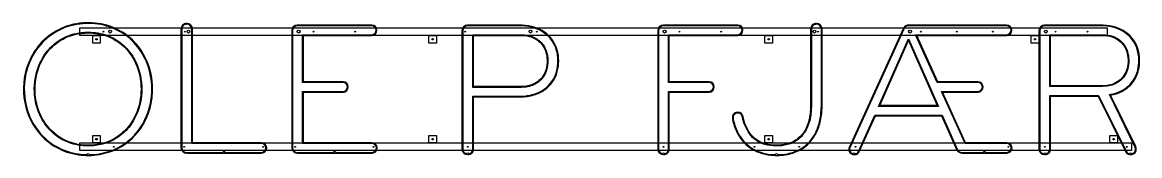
# Model space of a CAD drawing. Header units: millimetres. Extents: x -4 to 4400, y -1 to 526.
import ezdxf

# ---------------------------------------------------------------- set-up
doc = ezdxf.new("R2010")
doc.units = ezdxf.units.MM
for name, color, linetype in [('1_PRIEKIS', 7, 'Continuous'), ('2_GALAS', 2, 'Continuous'), ('3_REMAS', 1, 'Continuous')]:
    doc.layers.add(name, color=color, linetype=linetype)

# ---------------------------------------------------------------- blocks, each defined once
blk = doc.blocks.new('PRIEKIS')
at = {"layer": '1_PRIEKIS'}
for points in [[(299.3, 3.5), (340.1, 13.7, 0.142824), (450.6, 91.3, 0.075803), (489.5, 158.3, 0.071194), (507.8, 234.4, 0.101578), (495.4, 349.6, 0.086563), (453.1, 430, 0.195843), (294.1, 521.5, 0.087998), (197.5, 518.2, 0.199868), (42.7, 410.3, 0.088381), (6.9, 324.5, 0.136874), (14.6, 172.3, 0.086476), (57.9, 92.7, 0.192474), (216.5, 2.7, 0.075209)], [(666.4, 50.1), (666.4, 499.6, 0.409535), (643.6, 521.2, 0.424976), (620.8, 498.4), (620.8, 30.7, 0.409777), (643.6, 9.1), (939, 9.1, 0.98441), (938.4, 50.1)], [(1103.3, 250), (1260.4, 250, 0.984653), (1259.8, 291), (1103.3, 291), (1103.3, 474.1), (1373.8, 474.1, 0.980702), (1373, 515.2), (1079.3, 515.2, 0.409614), (1057.7, 492.4), (1057.7, 30.7, 0.409729), (1080.5, 9.1), (1374.4, 9.1, 0.984962), (1373.7, 50.1), (1103.3, 50.1)], [(1774.2, 231), (1958.4, 231, 0.068195), (2012.6, 239.1, 0.079178), (2054.6, 259.3, 0.176175), (2104.5, 331, 0.070805), (2110, 375, 0.084427), (2100.9, 426.3, 0.177374), (2044.2, 493.4, 0.074642), (2002.9, 509.7, 0.060517), (1954.2, 515.2), (1750.5, 515.1, 0.401876), (1728.6, 492.4), (1728.6, 24.7, 0.409692), (1751.4, 3, 0.21022), (1768.3, 10, 0.192621), (1774.2, 25.8)], [(2546.1, 250), (2703.3, 250, 0.984582), (2702.6, 291), (2546.1, 291), (2546.1, 474.1), (2816.6, 474.1, 0.980733), (2815.8, 515.2), (2522.1, 515.2, 0.409659), (2500.5, 492.4), (2500.5, 24.7, 0.409713), (2523.3, 3, 0.425057), (2546.1, 25.8)], [(2832.4, 163.3, 0.194423), (2821.4, 169.8, 0.147861), (2805.6, 167.9, 0.231024), (2795.4, 155.2, 0.070736), (2794.6, 147.7, 0.050105), (2796.5, 135.7, 0.059949), (2815.3, 86.4, 0.065134), (2841.2, 50, 0.119856), (2901.3, 10.9, 0.06396), (2946.1, 1.1, 0.069403), (3012.4, 4, 0.079416), (3063.9, 22.6, 0.111377), (3112, 66.3, 0.07339), (3135, 111.3, 0.058566), (3146.9, 166), (3148.6, 199.1), (3148.6, 499.6, 0.409502), (3125.8, 521.2, 0.424896), (3103, 498.4), (3103, 192.4, -0.05417), (3096.6, 139.2, -0.071361), (3080.1, 97.8, -0.091882), (3053, 66.5, -0.104174), (3010.8, 45.6, -0.069244), (2966.9, 40.3, -0.068593), (2923.3, 46.1, -0.08022), (2890.8, 61.3, -0.088251), (2864, 87.8, -0.060993), (2847.8, 117.6, -0.045484), (2836.7, 153.9, 0.096298)], [(3623.5, 250), (3763.2, 250, 0.984582), (3762.5, 291), (3604.5, 291), (3521.7, 474.1), (3876.4, 474.1, 0.984689), (3875.7, 515.2), (3489, 515.2, 0.112357), (3478.2, 512.4, 0.131545), (3470.3, 504.8, 0.033962), (3467.7, 500), (3255, 30.9, 0.152573), (3253.9, 18.7, 0.289781), (3269, 3.8, 0.127443), (3282.2, 4, 0.197433), (3294.1, 13.6, 0.037673), (3296, 17.5), (3358.3, 156.5), (3619.7, 156.5), (3680, 21.3, 0.293917), (3700.2, 9.1), (3877.2, 9.1, 0.984418), (3876.5, 50.1), (3713.9, 50.1)], [(4285.3, 237.8, 0.074455), (4330.6, 253, 0.105275), (4371.9, 287, 0.110816), (4395.9, 337.7, 0.060961), (4400, 376.5, 0.082705), (4391.4, 426.4, 0.180315), (4334.9, 493.5, 0.073788), (4293.9, 509.5, 0.060602), (4244.3, 515.2), (4025.4, 515.1, 0.401887), (4003.4, 492.4), (4003.4, 24.7, 0.409694), (4026.2, 3, 0.210226), (4043.1, 10, 0.192649), (4049, 25.8), (4049, 234), (4236.7, 234), (4344, 15.6, 0.092011), (4350.3, 7.5, 0.138406), (4359.8, 3.4, 0.07419), (4368.8, 3.3, 0.370376), (4387.1, 25.5, 0.105603), (4384.5, 34.8)], [(327.1, 472.1, -0.140272), (413.5, 410.6, -0.077432), (446.7, 352.9, -0.069936), (462.3, 286.8, -0.098896), (452.1, 186.7, -0.075299), (422.3, 125.3, -0.078612), (378.7, 79.9, -0.098882), (311.1, 47.3, -0.067091), (254.1, 40.3, -0.089126), (179.4, 53.6, -0.135046), (95.6, 114.6, -0.077351), (62.2, 172.5, -0.070929), (46.7, 238.9, -0.100397), (57.5, 338.7, -0.07574), (88.1, 399.9, -0.078145), (132.2, 445, -0.096695), (199.4, 477, -0.066818), (256.5, 484, -0.084308)], [(1774.2, 272), (1774.2, 474.1), (1965.8, 474.1, -0.078398), (2001.7, 468, -0.123183), (2039.1, 443.6, -0.095777), (2057.3, 413.8, -0.068601), (2063.8, 385.1, -0.07383), (2061.9, 348.4, -0.072621), (2051.6, 319.9, -0.175913), (2005.6, 279.7, -0.060597), (1981.5, 273.3), (1963.4, 272)], [(4049, 275.1), (4049, 474.1), (4255.8, 474.1, -0.07649), (4291.8, 468.1, -0.086197), (4319.9, 452.9, -0.128924), (4346.4, 417.2, -0.07543), (4353.9, 386.6, -0.072252), (4352.1, 350.8, -0.07304), (4342.1, 322.8, -0.173903), (4297.9, 283.3, -0.065064), (4271.5, 276.3), (4253.4, 275.1)]]:
    blk.add_lwpolyline(points, format="xyb", close=True, dxfattribs=at)
blk.add_lwpolyline([(3375.8, 196.8), (3489, 453.6), (3602.2, 196.8)], close=True, dxfattribs=at)
blk = doc.blocks.new('GALAS')
at = {"layer": '2_GALAS'}
for points in [[(259, 3, 0.036484), (298.7, 6.5), (339.2, 16.6, 0.142706), (448.3, 93.2, 0.07581), (486.7, 159.4, 0.0712), (504.8, 234.7, 0.101569), (492.6, 348.7, 0.086554), (450.7, 428.1, 0.195858), (293.7, 518.6, 0.087989), (198.1, 515.2, 0.199879), (45.2, 408.6, 0.088389), (9.9, 323.8, 0.136866), (17.5, 173.2, 0.086467), (60.2, 94.6, 0.192488), (216.9, 5.7, 0.031239), (251, 3, -0.992402)], [(328.1, 474.9, -0.140264), (415.8, 412.5, -0.077419), (449.5, 354, -0.069928), (465.3, 287, -0.098908), (455, 185.8, -0.075313), (424.7, 123.6, -0.078623), (380.5, 77.5, -0.098864), (311.8, 44.4, -0.067054), (254.1, 37.3, -0.089145), (178.3, 50.8, -0.135031), (93.3, 112.7, -0.077339), (59.4, 171.4, -0.070923), (43.7, 238.7, -0.100408), (54.7, 339.6, -0.075753), (85.6, 401.6, -0.078155), (130.4, 447.4, -0.096679), (198.7, 479.9, -0.066781), (256.5, 487, -0.084318)], [(786.3, 12.1, -1.001202), (794.3, 12.1), (938.9, 12.1, 0.985052), (938.4, 47.1), (663.4, 47.1), (663.4, 499.5, 0.410332), (643.6, 518.2, 0.426475), (623.8, 498.5), (623.8, 30.8, 0.41047), (643.6, 12.1)], [(1223.1, 12.1, -1.001202), (1231.1, 12.1), (1374.3, 12.1, 0.985628), (1373.7, 47.1), (1100.3, 47.1), (1100.3, 253), (1260.3, 253, 0.985304), (1259.8, 288), (1100.3, 288), (1100.3, 477.1), (1373.7, 477.1, 0.981403), (1373, 512.2), (1079.4, 512.2, 0.410296), (1060.7, 492.4), (1060.7, 30.8, 0.410423), (1080.5, 12.1)], [(1747, 6.4, -0.922882), (1755, 6.3, 0.163383), (1766.1, 12, 0.193311), (1771.2, 25.8), (1771.2, 234), (1958.4, 234, 0.068167), (2011.8, 242, 0.079145), (2052.9, 261.8, 0.176219), (2101.6, 331.8, 0.070846), (2107, 374.9, 0.084392), (2098.1, 425.3, 0.177408), (2042.7, 490.8, 0.074678), (2002.2, 506.7, 0.060537), (1954.3, 512.2), (1750.7, 512.1, 0.402164), (1731.6, 492.3), (1731.6, 24.8, 0.345418)], [(2527.6, 6.4, 0.362631), (2543.1, 25.8), (2543.1, 253), (2703.2, 253, 0.98523), (2702.6, 288), (2543.1, 288), (2543.1, 477.1), (2816.5, 477.1, 0.981438), (2815.8, 512.2), (2522.2, 512.2, 0.410345), (2503.5, 492.4), (2503.5, 24.8, 0.355611), (2519.6, 6.3, -0.9207)], [(2964.7, 3, -0.991469), (2972.7, 3, 0.041665), (3011.8, 6.9, 0.079378), (3062.4, 25.2, 0.111405), (3109.6, 68, 0.07342), (3132.1, 112.3, 0.058498), (3143.9, 166.2), (3145.6, 199.2), (3145.6, 499.5, 0.41029), (3125.8, 518.2, 0.426387), (3106, 498.5), (3106, 192.4, -0.054197), (3099.5, 138.5, -0.071402), (3082.7, 96.3, -0.091932), (3054.9, 64.1, -0.104118), (3011.6, 42.7, -0.069165), (2966.9, 37.3, -0.068639), (2922.5, 43.2, -0.080257), (2889.1, 58.8, -0.088199), (2861.6, 86.1, -0.060952), (2845, 116.4, -0.042596), (2834.1, 151.4, 0.12018), (2829.8, 161.8, 0.188326), (2820.9, 166.8, 0.146863), (2806.9, 165.2, 0.232116), (2798.3, 154.5, 0.076012), (2797.6, 147.5, 0.04831), (2799.4, 136.4, 0.059925), (2817.9, 87.8, 0.065112), (2843.4, 52.1, 0.119883), (2902.3, 13.7, 0.063986), (2946.4, 4.1, 0.019311)], [(3618.8, 253), (3763.1, 253, 0.98523), (3762.5, 288), (3602.6, 288), (3517, 477.1), (3876.3, 477.1, 0.985341), (3875.7, 512.2), (3489.1, 512.2, 0.110723), (3479.6, 509.8, 0.132485), (3472.9, 503.2, 0.033991), (3470.5, 498.7), (3257.8, 29.8, 0.152418), (3256.9, 19.4, 0.290838), (3269.7, 6.7), (3271.1, 6.4, -0.917943), (3279.1, 6.3, 0.236756), (3291.5, 15.1, 0.03827), (3293.3, 18.6), (3356.4, 159.5), (3621.6, 159.5), (3682.7, 22.6, 0.294396), (3700.2, 12.1), (3783.5, 12.1, -1.000601), (3791.5, 12.1), (3877.1, 12.1, 0.98506), (3876.5, 47.1), (3712, 47.1)], [(4280.8, 240.1, 0.021152), (4296.1, 243.2, 0.058218), (4330.1, 256.2, 0.103159), (4369.5, 288.9, 0.110859), (4392.9, 338.4, 0.060997), (4397, 376.5, 0.082673), (4388.6, 425.4, 0.180356), (4333.4, 490.9, 0.073822), (4293.2, 506.6, 0.060621), (4244.3, 512.2), (4025.5, 512.1, 0.402176), (4006.4, 492.3), (4006.4, 24.8, 0.35363), (4022.4, 6.3, -0.924356), (4030.3, 6.4, 0.156008), (4040.9, 12, 0.193339), (4046, 25.8), (4046, 237), (4238.5, 237), (4346.7, 16.9, 0.090666), (4352.2, 9.8, 0.142044), (4360.5, 6.4, -0.929199), (4368.4, 6.3, 0.366823), (4384.1, 25.3, 0.106208), (4381.8, 33.4)], [(1771.2, 269), (1771.2, 477.1), (1965.9, 477.1, -0.078448), (2002.7, 470.8, -0.123246), (2041.3, 445.6, -0.095728), (2060.1, 414.8, -0.068562), (2066.8, 385.4, -0.07387), (2064.9, 347.8, -0.072667), (2054.2, 318.5, -0.175854), (2006.7, 276.9, -0.060806), (1981.8, 270.3), (1963.5, 269)], [(4046, 272.1), (4046, 477.1), (4255.9, 477.1, -0.076543), (4292.8, 471, -0.086235), (4321.8, 455.2, -0.128866), (4349.2, 418.4, -0.075386), (4356.8, 386.9, -0.072295), (4355.1, 350.2, -0.073086), (4344.7, 321.4, -0.173839), (4299, 280.6, -0.065262), (4271.8, 273.3), (4253.5, 272.1)]]:
    blk.add_lwpolyline(points, format="xyb", close=True, dxfattribs=at)
blk.add_lwpolyline([(3606.8, 193.8), (3371.2, 193.8), (3489, 461)], close=True, dxfattribs=at)
for centre, radius in [((315.9, 489.2), 1.6), ((341.9, 489.2), 5.5), ((636.6, 489.2), 1.6), ((650.6, 489.2), 5.5), ((1084.7, 489.2), 5.5), ((1142.9, 489.2), 1.6), ((1307.4, 489.2), 1.6), ((1741.6, 489.2), 1.6), ((1998.5, 489.2), 5.5), ((2023.8, 489.2), 1.6), ((2527.5, 489.2), 5.5), ((2585.7, 489.2), 1.6), ((2750.2, 489.2), 1.6), ((3118.8, 489.2), 5.5), ((3132.8, 489.2), 1.6), ((3495, 489.2), 5.5), ((3537.2, 489.2), 1.6), ((3679.3, 489.2), 1.6), ((3821.3, 489.2), 1.6), ((4030.4, 489.2), 5.5), ((4069, 489.2), 1.6), ((4194.2, 489.2), 1.6), ((356.5, 34.2), 1.6), ((633.8, 34.2), 1.6), ((944.4, 34.2), 1.6), ((1070.7, 34.2), 1.6), ((1379.7, 34.2), 1.6), ((1751.4, 34.2), 1.6), ((2523.3, 34.2), 1.6), ((2881.8, 34.2), 1.6), ((3057.9, 34.2), 1.6), ((3280, 34.2), 1.6), ((3882.5, 34.2), 1.6), ((4026.2, 34.2), 1.6), ((4349.3, 34.2), 1.6)]:
    blk.add_circle(centre, radius, dxfattribs=at)
blk = doc.blocks.new('REMAS')
at = {"layer": '3_REMAS'}
for points in [[(221.8, 504.2), (4271.8, 504.2), (4271.8, 474.2), (221.8, 474.2)], [(272.9, 474.2), (302.9, 474.2), (302.9, 444.2), (272.9, 444.2)], [(1597.9, 474.2), (1627.9, 474.2), (1627.9, 444.2), (1597.9, 444.2)], [(2922.9, 474.2), (2952.9, 474.2), (2952.9, 444.2), (2922.9, 444.2)], [(3972.9, 474.2), (4002.9, 474.2), (4002.9, 444.2), (3972.9, 444.2)], [(222.6, 49.2), (4367.6, 49.2), (4367.6, 19.2), (222.6, 19.2)], [(272.9, 79.2), (302.9, 79.2), (302.9, 49.2), (272.9, 49.2)], [(1597.9, 79.2), (1627.9, 79.2), (1627.9, 49.2), (1597.9, 49.2)], [(2922.9, 79.2), (2952.9, 79.2), (2952.9, 49.2), (2922.9, 49.2)], [(4282.9, 79.2), (4312.9, 79.2), (4312.9, 49.2), (4282.9, 49.2)]]:
    blk.add_lwpolyline(points, close=True, dxfattribs=at)
for centre in [(287.9, 459.2), (1612.9, 459.2), (2937.9, 459.2), (3987.9, 459.2), (287.9, 64.2), (1612.9, 64.2), (2937.9, 64.2), (4297.9, 64.2)]:
    blk.add_circle(centre, 3, dxfattribs=at)

msp = doc.modelspace()

# ---------------------------------------------------------------- block references
at = {"layer": '1_PRIEKIS'}
msp.add_blockref('PRIEKIS', (0, 0), dxfattribs=at)
at = {"layer": '2_GALAS'}
msp.add_blockref('GALAS', (0, 0), dxfattribs=at)
at = {"layer": '3_REMAS'}
msp.add_blockref('REMAS', (0, 0), dxfattribs=at)

doc.saveas('drawing.dxf')
